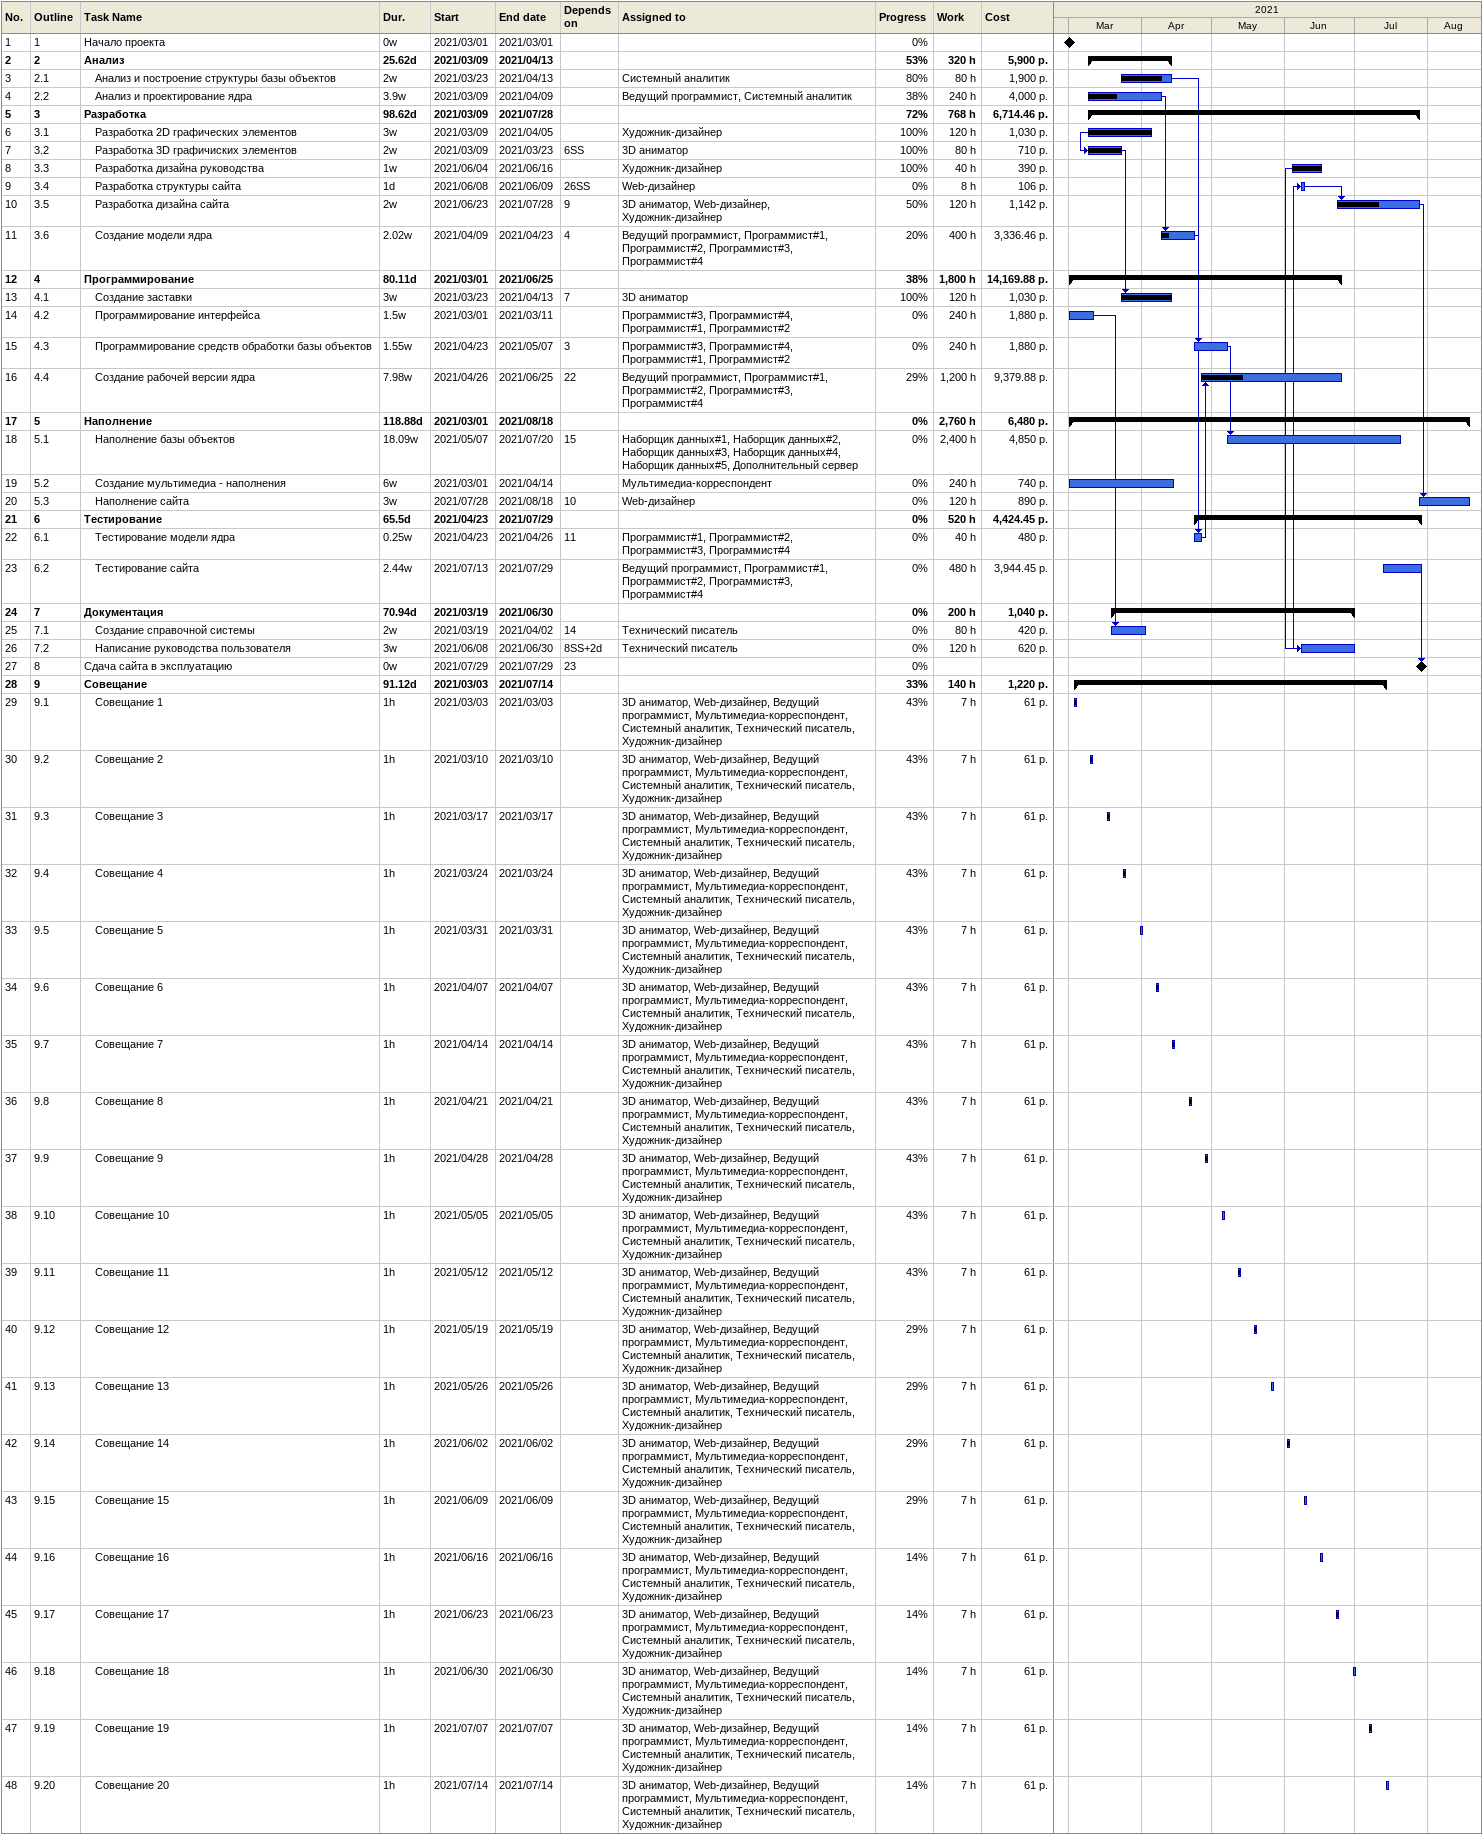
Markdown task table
| ID | WBS | Task | Duration | Start | Finish | Predecessors | Resources | % complete | Work (h) | Cost (р.) |
|---|---|---|---|---|---|---|---|---|---|---|
| 1 | 1 | Начало проекта | 0w | 2021-03-01 | 2021-03-01 |  |  | 0 |  |  |
| 2 | 2 | **Анализ** | 25.62d | 2021-03-09 | 2021-04-13 |  |  | 53 | 320 | 5900 |
| 3 | 2.1 | Анализ и построение структуры базы объектов | 2w | 2021-03-23 | 2021-04-13 |  | Системный аналитик | 80 | 80 | 1900 |
| 4 | 2.2 | Анализ и проектирование ядра | 3.9w | 2021-03-09 | 2021-04-09 |  | Ведущий программист, Системный аналитик | 38 | 240 | 4000 |
| 5 | 3 | **Разработка** | 98.62d | 2021-03-09 | 2021-07-28 |  |  | 72 | 768 | 6714.46 |
| 6 | 3.1 | Разработка 2D графических элементов | 3w | 2021-03-09 | 2021-04-05 |  | Художник-дизайнер | 100 | 120 | 1030 |
| 7 | 3.2 | Разработка 3D графичиских элементов | 2w | 2021-03-09 | 2021-03-23 | 6SS | 3D аниматор | 100 | 80 | 710 |
| 8 | 3.3 | Разработка дизайна руководства | 1w | 2021-06-04 | 2021-06-16 |  | Художник-дизайнер | 100 | 40 | 390 |
| 9 | 3.4 | Разработка структуры сайта | 1d | 2021-06-08 | 2021-06-09 | 26SS | Web-дизайнер | 0 | 8 | 106 |
| 10 | 3.5 | Разработка дизайна сайта | 2w | 2021-06-23 | 2021-07-28 | 9 | 3D аниматор, Web-дизайнер, Художник-дизайнер | 50 | 120 | 1142 |
| 11 | 3.6 | Создание модели ядра | 2.02w | 2021-04-09 | 2021-04-23 | 4 | Ведущий программист, Программист#1, Программист#2, Программист#3, Программист#4 | 20 | 400 | 3336.46 |
| 12 | 4 | **Программирование** | 80.11d | 2021-03-01 | 2021-06-25 |  |  | 38 | 1800 | 14169.88 |
| 13 | 4.1 | Создание заставки | 3w | 2021-03-23 | 2021-04-13 | 7 | 3D аниматор | 100 | 120 | 1030 |
| 14 | 4.2 | Программирование интерфейса | 1.5w | 2021-03-01 | 2021-03-11 |  | Программист#3, Программист#4, Программист#1, Программист#2 | 0 | 240 | 1880 |
| 15 | 4.3 | Программирование средств обработки базы объектов | 1.55w | 2021-04-23 | 2021-05-07 | 3 | Программист#3, Программист#4, Программист#1, Программист#2 | 0 | 240 | 1880 |
| 16 | 4.4 | Создание рабочей версии ядра | 7.98w | 2021-04-26 | 2021-06-25 | 22 | Ведущий программист, Программист#1, Программист#2, Программист#3, Программист#4 | 29 | 1200 | 9379.88 |
| 17 | 5 | **Наполнение** | 118.88d | 2021-03-01 | 2021-08-18 |  |  | 0 | 2760 | 6480 |
| 18 | 5.1 | Наполнение базы объектов | 18.09w | 2021-05-07 | 2021-07-20 | 15 | Наборщик данных#1, Наборщик данных#2, Наборщик данных#3, Наборщик данных#4, Наборщик данных#5, Дополнительный сервер | 0 | 2400 | 4850 |
| 19 | 5.2 | Создание мультимедиа - наполнения | 6w | 2021-03-01 | 2021-04-14 |  | Мультимедиа-корреспондент | 0 | 240 | 740 |
| 20 | 5.3 | Наполнение сайта | 3w | 2021-07-28 | 2021-08-18 | 10 | Web-дизайнер | 0 | 120 | 890 |
| 21 | 6 | **Тестирование** | 65.5d | 2021-04-23 | 2021-07-29 |  |  | 0 | 520 | 4424.45 |
| 22 | 6.1 | Тестирование модели ядра | 0.25w | 2021-04-23 | 2021-04-26 | 11 | Программист#1, Программист#2, Программист#3, Программист#4 | 0 | 40 | 480 |
| 23 | 6.2 | Тестирование сайта | 2.44w | 2021-07-13 | 2021-07-29 |  | Ведущий программист, Программист#1, Программист#2, Программист#3, Программист#4 | 0 | 480 | 3944.45 |
| 24 | 7 | **Документация** | 70.94d | 2021-03-19 | 2021-06-30 |  |  | 0 | 200 | 1040 |
| 25 | 7.1 | Создание справочной системы | 2w | 2021-03-19 | 2021-04-02 | 14 | Технический писатель | 0 | 80 | 420 |
| 26 | 7.2 | Написание руководства пользователя | 3w | 2021-06-08 | 2021-06-30 | 8SS+2d | Технический писатель | 0 | 120 | 620 |
| 27 | 8 | Сдача сайта в эксплуатацию | 0w | 2021-07-29 | 2021-07-29 | 23 |  | 0 |  |  |
| 28 | 9 | **Совещание** | 91.12d | 2021-03-03 | 2021-07-14 |  |  | 33 | 140 | 1220 |
| 29 | 9.1 | Совещание 1 | 1h | 2021-03-03 | 2021-03-03 |  | 3D аниматор, Web-дизайнер, Ведущий программист, Мультимедиа-корреспондент, Системный аналитик, Технический писатель, Художник-дизайнер | 43 | 7 | 61 |
| 30 | 9.2 | Совещание 2 | 1h | 2021-03-10 | 2021-03-10 |  | 3D аниматор, Web-дизайнер, Ведущий программист, Мультимедиа-корреспондент, Системный аналитик, Технический писатель, Художник-дизайнер | 43 | 7 | 61 |
| 31 | 9.3 | Совещание 3 | 1h | 2021-03-17 | 2021-03-17 |  | 3D аниматор, Web-дизайнер, Ведущий программист, Мультимедиа-корреспондент, Системный аналитик, Технический писатель, Художник-дизайнер | 43 | 7 | 61 |
| 32 | 9.4 | Совещание 4 | 1h | 2021-03-24 | 2021-03-24 |  | 3D аниматор, Web-дизайнер, Ведущий программист, Мультимедиа-корреспондент, Системный аналитик, Технический писатель, Художник-дизайнер | 43 | 7 | 61 |
| 33 | 9.5 | Совещание 5 | 1h | 2021-03-31 | 2021-03-31 |  | 3D аниматор, Web-дизайнер, Ведущий программист, Мультимедиа-корреспондент, Системный аналитик, Технический писатель, Художник-дизайнер | 43 | 7 | 61 |
| 34 | 9.6 | Совещание 6 | 1h | 2021-04-07 | 2021-04-07 |  | 3D аниматор, Web-дизайнер, Ведущий программист, Мультимедиа-корреспондент, Системный аналитик, Технический писатель, Художник-дизайнер | 43 | 7 | 61 |
| 35 | 9.7 | Совещание 7 | 1h | 2021-04-14 | 2021-04-14 |  | 3D аниматор, Web-дизайнер, Ведущий программист, Мультимедиа-корреспондент, Системный аналитик, Технический писатель, Художник-дизайнер | 43 | 7 | 61 |
| 36 | 9.8 | Совещание 8 | 1h | 2021-04-21 | 2021-04-21 |  | 3D аниматор, Web-дизайнер, Ведущий программист, Мультимедиа-корреспондент, Системный аналитик, Технический писатель, Художник-дизайнер | 43 | 7 | 61 |
| 37 | 9.9 | Совещание 9 | 1h | 2021-04-28 | 2021-04-28 |  | 3D аниматор, Web-дизайнер, Ведущий программист, Мультимедиа-корреспондент, Системный аналитик, Технический писатель, Художник-дизайнер | 43 | 7 | 61 |
| 38 | 9.10 | Совещание 10 | 1h | 2021-05-05 | 2021-05-05 |  | 3D аниматор, Web-дизайнер, Ведущий программист, Мультимедиа-корреспондент, Системный аналитик, Технический писатель, Художник-дизайнер | 43 | 7 | 61 |
| 39 | 9.11 | Совещание 11 | 1h | 2021-05-12 | 2021-05-12 |  | 3D аниматор, Web-дизайнер, Ведущий программист, Мультимедиа-корреспондент, Системный аналитик, Технический писатель, Художник-дизайнер | 43 | 7 | 61 |
| 40 | 9.12 | Совещание 12 | 1h | 2021-05-19 | 2021-05-19 |  | 3D аниматор, Web-дизайнер, Ведущий программист, Мультимедиа-корреспондент, Системный аналитик, Технический писатель, Художник-дизайнер | 29 | 7 | 61 |
| 41 | 9.13 | Совещание 13 | 1h | 2021-05-26 | 2021-05-26 |  | 3D аниматор, Web-дизайнер, Ведущий программист, Мультимедиа-корреспондент, Системный аналитик, Технический писатель, Художник-дизайнер | 29 | 7 | 61 |
| 42 | 9.14 | Совещание 14 | 1h | 2021-06-02 | 2021-06-02 |  | 3D аниматор, Web-дизайнер, Ведущий программист, Мультимедиа-корреспондент, Системный аналитик, Технический писатель, Художник-дизайнер | 29 | 7 | 61 |
| 43 | 9.15 | Совещание 15 | 1h | 2021-06-09 | 2021-06-09 |  | 3D аниматор, Web-дизайнер, Ведущий программист, Мультимедиа-корреспондент, Системный аналитик, Технический писатель, Художник-дизайнер | 29 | 7 | 61 |
| 44 | 9.16 | Совещание 16 | 1h | 2021-06-16 | 2021-06-16 |  | 3D аниматор, Web-дизайнер, Ведущий программист, Мультимедиа-корреспондент, Системный аналитик, Технический писатель, Художник-дизайнер | 14 | 7 | 61 |
| 45 | 9.17 | Совещание 17 | 1h | 2021-06-23 | 2021-06-23 |  | 3D аниматор, Web-дизайнер, Ведущий программист, Мультимедиа-корреспондент, Системный аналитик, Технический писатель, Художник-дизайнер | 14 | 7 | 61 |
| 46 | 9.18 | Совещание 18 | 1h | 2021-06-30 | 2021-06-30 |  | 3D аниматор, Web-дизайнер, Ведущий программист, Мультимедиа-корреспондент, Системный аналитик, Технический писатель, Художник-дизайнер | 14 | 7 | 61 |
| 47 | 9.19 | Совещание 19 | 1h | 2021-07-07 | 2021-07-07 |  | 3D аниматор, Web-дизайнер, Ведущий программист, Мультимедиа-корреспондент, Системный аналитик, Технический писатель, Художник-дизайнер | 14 | 7 | 61 |
| 48 | 9.20 | Совещание 20 | 1h | 2021-07-14 | 2021-07-14 |  | 3D аниматор, Web-дизайнер, Ведущий программист, Мультимедиа-корреспондент, Системный аналитик, Технический писатель, Художник-дизайнер | 14 | 7 | 61 |
